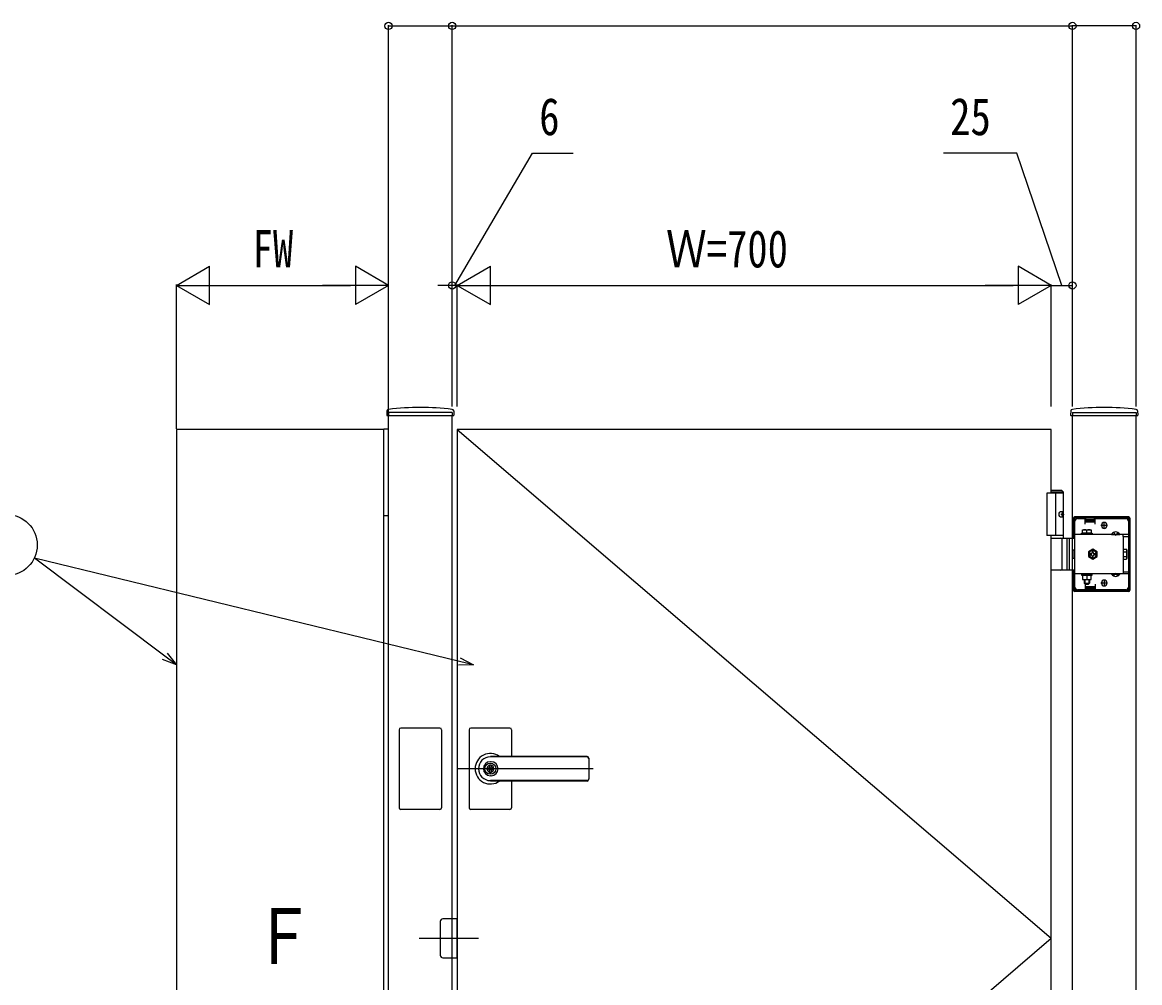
# Model space of a CAD drawing. Units: millimetres, scale not verified. Extents: x -4205 to 4205, y -2970 to 2970.
# Drawn here: x -1768 to -451, y 656 to 1789 of the extents above; entities that cross this region are included whole.
import ezdxf
from ezdxf.enums import TextEntityAlignment as Align

# ---------------------------------------------------------------- set-up
doc = ezdxf.new("R2010")
doc.units = ezdxf.units.MM
doc.header["$LTSCALE"] = 12
for name, color, linetype in [('0-2_USER1', 3, 'Continuous'), ('0-3_YKK_A1', 4, 'Continuous'), ('0-4_YKK_D', 6, 'Continuous')]:
    doc.layers.add(name, color=color, linetype=linetype)
doc.styles.add('ＭＳ ゴシック', font='')
doc.styles.get('ＭＳ ゴシック').set_extended_font_data('MS Gothic')

msp = doc.modelspace()

# ---------------------------------------------------------------- linework, layer by layer
at = {"layer": '0-3_YKK_A1'}
for p, q in [((-1338.32, 1330.4), (-1338.58, 1325.53)), ((-1259.64, 1330.4), (-1259.38, 1325.53)), ((-532.32, 1330.4), (-532.58, 1325.53)), ((-453.64, 1330.4), (-453.38, 1325.53)), ((-1338.08, 1325), (-1259.88, 1325)), ((-1336.48, 28.5), (-1336.48, 1325)), ((-1261.48, 1328.5), (-1261.48, 1325)), ((-1261.48, 28.5), (-1261.48, 1325)), ((-532.08, 1325), (-453.88, 1325)), ((-530.48, 1328.5), (-530.48, 1325)), ((-530.48, 28.5), (-530.48, 1325)), ((-455.48, 28.5), (-455.48, 1325)), ((-1341.98, 1308.5), (-1586.48, 1308.5)), ((-1341.98, 108), (-1341.98, 1309)), ((-1336.48, 1309), (-1341.98, 1309)), ((-1255.48, 1308.5), (-555.48, 708.5)), ((-555.48, 1233.5), (-555.48, 1308.5)), ((-542.98, 1236.5), (-555.48, 1236.5)), ((-540.98, 1234.5), (-555.48, 1234.5)), ((-550.48, 1233.5), (-550.48, 1183.5)), ((-542.98, 1236.5), (-540.98, 1234.5)), ((-540.98, 1180.5), (-540.98, 1234.5)), ((-1341.98, 1207), (-1336.48, 1207)), ((-543.29, 1208.92), (-542.7, 1208.92)), ((-543.29, 1208.08), (-542.7, 1208.08)), ((-542.28, 1210.6), (-541.68, 1210.6)), ((-542.28, 1206.4), (-541.68, 1206.4)), ((-529.48, 1180.5), (-529.48, 1203.5)), ((-527.98, 1180.5), (-527.98, 1203.5)), ((-464.48, 1205.5), (-527.48, 1205.5)), ((-464.48, 1204), (-527.48, 1204)), ((-527.48, 1122.5), (-527.48, 1200.5)), ((-526.98, 1204), (-526.98, 1205.5)), ((-524.48, 1203.5), (-515.48, 1203.5)), ((-518.98, 1204), (-518.98, 1205.5)), ((-515.48, 1197), (-515.48, 1203.5)), ((-515.48, 1202.5), (-503.48, 1202.5)), ((-515.48, 1199.5), (-503.48, 1199.5)), ((-514.48, 1201), (-514.48, 1204)), ((-504.48, 1201), (-514.48, 1201)), ((-504.48, 1201), (-504.48, 1204)), ((-503.48, 1197), (-503.48, 1203.5)), ((-503.48, 1203.5), (-467.48, 1203.5)), ((-492.98, 1191.5), (-492.98, 1199.5)), ((-464.48, 1200.5), (-464.48, 1182.2)), ((-463.98, 1119.5), (-463.98, 1203.5)), ((-462.48, 1119.5), (-462.48, 1203.5)), ((-519.73, 1186.3), (-507.23, 1186.3)), ((-519.73, 1184.7), (-519.73, 1186.3)), ((-518.48, 1190.3), (-508.48, 1190.3)), ((-518.48, 1186.3), (-518.48, 1190.3)), ((-508.48, 1186.3), (-518.48, 1186.3)), ((-513.48, 1186.3), (-513.48, 1189.87)), ((-508.48, 1190.3), (-508.48, 1186.3)), ((-507.23, 1186.3), (-507.23, 1184.7)), ((-488.98, 1195.5), (-496.98, 1195.5)), ((-496.23, 1195.25), (-496.23, 1195.75)), ((-489.73, 1195.25), (-489.73, 1195.75)), ((-484.23, 1185.21), (-474.73, 1185.21)), ((-484.23, 1185.21), (-484.23, 1184.7)), ((-481.83, 1187.2), (-480.63, 1184.73)), ((-477.13, 1187.2), (-478.34, 1184.73)), ((-474.73, 1185.21), (-474.73, 1184.7)), ((-540.98, 1183.5), (-560.48, 1183.5)), ((-555.48, 233.5), (-555.48, 1183.5)), ((-555.48, 1180.5), (-530.48, 1180.5)), ((-542.67, 1144), (-542.67, 1179)), ((-536.98, 1180.5), (-536.98, 1142.5)), ((-534.48, 1180.5), (-534.48, 1142.5)), ((-530.48, 1180.5), (-527.48, 1180.5)), ((-527.98, 1182.2), (-529.48, 1182.2)), ((-464.48, 1184.7), (-527.48, 1184.7)), ((-507.23, 1184.7), (-519.73, 1184.7)), ((-484.23, 1184.7), (-474.73, 1184.7)), ((-480.63, 1184.73), (-479.48, 1184.12)), ((-478.34, 1184.73), (-479.48, 1184.12)), ((-470.48, 1182.2), (-470.48, 1184.7)), ((-470.48, 1182.2), (-464.48, 1182.2)), ((-470.48, 1182.2), (-470.48, 1140.8)), ((-506.48, 1167.27), (-511.48, 1164.39)), ((-511.48, 1164.39), (-511.48, 1158.61)), ((-509.63, 1160.9), (-508.39, 1160.9)), ((-507.08, 1164.65), (-507.08, 1163.41)), ((-505.88, 1164.65), (-507.08, 1164.65)), ((-507.08, 1159.59), (-507.08, 1158.35)), ((-501.48, 1164.39), (-506.48, 1167.27)), ((-505.88, 1163.41), (-505.88, 1164.65)), ((-503.33, 1162.1), (-504.57, 1162.1)), ((-504.57, 1160.9), (-503.33, 1160.9)), ((-503.33, 1160.9), (-503.33, 1162.1)), ((-501.48, 1158.61), (-501.48, 1164.39)), ((-470.18, 1165.4), (-470.48, 1165.4)), ((-470.18, 1167.27), (-466.63, 1167.27)), ((-470.18, 1155.73), (-470.18, 1167.27)), ((-470.18, 1157.6), (-470.18, 1165.4)), ((-470.18, 1164.39), (-466.63, 1164.39)), ((-466.18, 1166.5), (-466.63, 1167.27)), ((-466.18, 1166.5), (-466.18, 1156.5)), ((-511.48, 1158.61), (-506.48, 1155.73)), ((-506.48, 1155.73), (-501.48, 1158.61)), ((-470.18, 1157.6), (-470.48, 1157.6)), ((-470.18, 1158.61), (-466.63, 1158.61)), ((-470.18, 1155.73), (-466.63, 1155.73)), ((-466.18, 1156.5), (-466.63, 1155.73)), ((-530.48, 1142.5), (-555.48, 1142.5)), ((-527.48, 1142.5), (-530.48, 1142.5)), ((-529.48, 1119.5), (-529.48, 1142.5)), ((-527.98, 1140.8), (-529.48, 1140.8)), ((-527.98, 1119.5), (-527.98, 1142.5)), ((-464.48, 1138.3), (-527.48, 1138.3)), ((-507.23, 1138.3), (-519.73, 1138.3)), ((-519.73, 1138.3), (-519.73, 1136.7)), ((-519.73, 1136.7), (-507.23, 1136.7)), ((-518.48, 1136.7), (-518.48, 1131.7)), ((-508.48, 1136.7), (-518.48, 1136.7)), ((-516.68, 1138.3), (-516.68, 1136.7)), ((-513.48, 1136.7), (-513.48, 1132.13)), ((-510.28, 1138.3), (-510.28, 1136.7)), ((-508.48, 1131.7), (-508.48, 1136.7)), ((-507.23, 1136.7), (-507.23, 1138.3)), ((-484.23, 1138.3), (-474.73, 1138.3)), ((-484.23, 1137.79), (-484.23, 1138.3)), ((-484.23, 1137.79), (-474.73, 1137.79)), ((-481.83, 1135.8), (-480.63, 1138.27)), ((-480.63, 1138.27), (-479.48, 1138.88)), ((-478.34, 1138.27), (-479.48, 1138.88)), ((-477.13, 1135.8), (-478.34, 1138.27)), ((-474.73, 1137.79), (-474.73, 1138.3)), ((-470.48, 1140.8), (-470.48, 1138.3)), ((-470.48, 1140.8), (-464.48, 1140.8)), ((-464.48, 1140.8), (-464.48, 1122.5)), ((-515.48, 1119.5), (-524.48, 1119.5)), ((-518.48, 1131.7), (-508.48, 1131.7)), ((-516.48, 1131.7), (-516.48, 1127.3)), ((-516.48, 1127.3), (-510.48, 1127.3)), ((-516.48, 1127.3), (-515.48, 1126.3)), ((-515.94, 1131.7), (-515.94, 1126.76)), ((-515.48, 1126.3), (-511.48, 1126.3)), ((-515.48, 1126), (-515.48, 1119.5)), ((-515.48, 1123.5), (-503.48, 1123.5)), ((-515.48, 1120.5), (-503.48, 1120.5)), ((-514.48, 1122), (-514.48, 1119)), ((-504.48, 1122), (-514.48, 1122)), ((-510.48, 1127.3), (-511.48, 1126.3)), ((-511.02, 1131.7), (-511.02, 1126.76)), ((-510.48, 1131.7), (-510.48, 1127.3)), ((-504.48, 1122), (-504.48, 1119)), ((-503.48, 1126), (-503.48, 1119.5)), ((-467.48, 1119.5), (-503.48, 1119.5)), ((-488.98, 1127.5), (-496.98, 1127.5)), ((-496.23, 1127.75), (-496.23, 1127.25)), ((-492.98, 1131.5), (-492.98, 1123.5)), ((-489.73, 1127.75), (-489.73, 1127.25)), ((-464.48, 1119), (-527.48, 1119)), ((-464.48, 1117.5), (-527.48, 1117.5)), ((-526.98, 1117.5), (-526.98, 1119)), ((-518.98, 1117.5), (-518.98, 1119)), ((-1323.98, 954.5), (-1323.98, 862.5)), ((-1275.98, 956.5), (-1321.98, 956.5)), ((-1273.98, 954.5), (-1273.98, 862.5)), ((-1241.48, 954.5), (-1241.48, 908.5)), ((-1193.48, 956.5), (-1239.48, 956.5)), ((-1191.48, 954.5), (-1191.48, 923)), ((-1102.48, 923), (-1216.48, 923)), ((-1102.48, 922.5), (-1216.48, 922.5)), ((-1217.38, 913.05), (-1217.38, 910)), ((-1217.38, 913.05), (-1215.58, 913.05)), ((-1216.06, 909.18), (-1217.38, 910)), ((-1215.48, 916.7), (-1216.48, 916.7)), ((-1215.58, 913.05), (-1215.58, 910.45)), ((-1213.78, 909.5), (-1215.4, 910.17)), ((-1213.78, 909.5), (-1213.78, 907.5)), ((-1100.48, 921), (-1100.48, 896)), ((-1095.22, 908.5), (-1255.48, 908.5)), ((-1241.48, 908.5), (-1241.48, 862.5)), ((-1216.06, 907.82), (-1217.38, 907)), ((-1217.38, 907), (-1217.38, 903.95)), ((-1217.38, 903.95), (-1215.58, 903.95)), ((-1215.48, 900.3), (-1216.48, 900.3)), ((-1215.58, 906.55), (-1215.58, 903.95)), ((-1215.4, 906.83), (-1213.78, 907.5)), ((-1102.48, 894.5), (-1216.48, 894.5)), ((-1102.48, 894), (-1216.48, 894)), ((-1191.48, 894), (-1191.48, 862.5)), ((-1275.98, 860.5), (-1321.98, 860.5)), ((-1193.48, 860.5), (-1239.48, 860.5)), ((-1275.48, 728.5), (-1275.48, 688.5)), ((-1300.48, 708.5), (-1230.48, 708.5)), ((-1255.48, 108.5), (-555.48, 708.5)), ((-1272.48, 685.5), (-1255.48, 685.5))]:
    msp.add_line(p, q, dxfattribs=at)
for points in [[(-1261.48, 1328.5), (-1336.48, 1328.5), (-1336.48, 1325)], [(-530.48, 1328.5), (-455.48, 1328.5), (-455.48, 1325)], [(-1586.48, 1308.5), (-1586.48, 108.5), (-1341.98, 108.5)], [(-555.48, 1308.5), (-1255.48, 1308.5), (-1255.48, 108.5), (-555.48, 108.5), (-555.48, 183.5)], [(-540.98, 1233.5), (-560.48, 1233.5), (-560.48, 1183.5)], [(-542.7, 1208.92), (-542.59, 1208.94), (-542.48, 1208.98), (-542.38, 1209.06), (-542.29, 1209.17), (-542.22, 1209.29), (-542.18, 1209.44), (-542.16, 1209.6), (-542.16, 1209.76)], [(-542.16, 1207.24), (-542.16, 1207.4), (-542.18, 1207.56), (-542.22, 1207.71), (-542.29, 1207.83), (-542.38, 1207.94), (-542.48, 1208.02), (-542.59, 1208.06), (-542.7, 1208.08)], [(-541.57, 1209.76), (-541.54, 1209.6), (-541.5, 1209.44), (-541.43, 1209.29), (-541.35, 1209.17), (-541.25, 1209.06), (-541.19, 1209.01)], [(-541.19, 1207.99), (-541.25, 1207.94), (-541.35, 1207.83), (-541.43, 1207.71), (-541.5, 1207.56), (-541.54, 1207.4), (-541.57, 1207.24)], [(-527.48, 1156.4), (-529.48, 1156.4), (-529.48, 1166.6), (-527.48, 1166.6)], [(-508.39, 1162.1), (-509.63, 1162.1), (-509.63, 1160.9)], [(-507.08, 1158.35), (-505.88, 1158.35), (-505.88, 1159.59)], [(-1255.48, 685.5), (-1255.48, 731.5), (-1272.48, 731.5)]]:
    msp.add_lwpolyline(points, dxfattribs=at)
msp.add_circle((-1216.48, 908.5), 6.6, dxfattribs=at)
for centre, radius, start, end in [((-1336.33, 1330.3), 2, 96.74435, 177), ((-1298.98, 1014.5), 320, 83.25565, 96.74435), ((-1261.63, 1330.3), 2, 3, 83.25565), ((-530.33, 1330.3), 2, 96.74435, 177), ((-492.98, 1014.5), 320, 83.25565, 96.74435), ((-455.63, 1330.3), 2, 3, 83.25565), ((-1338.08, 1325.5), 0.5, 177, 270), ((-1259.88, 1325.5), 0.5, 270, 3), ((-532.08, 1325.5), 0.5, 177, 270), ((-453.88, 1325.5), 0.5, 270, 3), ((-527.48, 1203.5), 2, 90, 180), ((-527.48, 1203.5), 0.5, 90, 180), ((-524.48, 1200.5), 3, 90, 180), ((-492.98, 1195.75), 3.25, 0, 180), ((-467.48, 1200.5), 3, 0, 90), ((-464.48, 1203.5), 2, 0, 90), ((-464.48, 1203.5), 0.5, 0, 90), ((-515.98, 1182.87), 7.43, 70.34714, 109.65286), ((-510.98, 1182.87), 7.43, 70.34714, 109.65286), ((-492.98, 1195.25), 3.25, 180, 0), ((-479.48, 1181.93), 5.77, 34.65097, 145.34903), ((-544.17, 1179), 1.5, 0, 90), ((-506.48, 1161.5), 5, 76.88299, 190.15922), ((-506.48, 1161.5), 5, 190.15922, 76.88299), ((-506.48, 1161.5), 4.3, 83.27178, 183.77043), ((-506.48, 1161.5), 4.3, 183.77043, 83.27178), ((-508.39, 1163.41), 1.31, 270, 0), ((-508.39, 1159.59), 1.31, 0, 90), ((-504.57, 1163.41), 1.31, 180, 270), ((-504.57, 1159.59), 1.31, 90, 180), ((-468.74, 1165.83), 2.56, 325.61575, 34.38425), ((-475.73, 1161.5), 9.55, 342.41205, 17.58795), ((-468.74, 1157.17), 2.56, 325.61575, 34.38425), ((-544.17, 1144), 1.5, 270, 0), ((-479.48, 1141.07), 5.77, 214.65097, 325.34903), ((-527.48, 1119.5), 2, 180, 270), ((-527.48, 1119.5), 0.5, 180, 270), ((-524.48, 1122.5), 3, 180, 270), ((-515.98, 1139.13), 7.43, 250.34714, 289.65286), ((-510.98, 1139.13), 7.43, 250.34714, 289.65286), ((-492.98, 1127.75), 3.25, 0, 180), ((-492.98, 1127.25), 3.25, 180, 0), ((-467.48, 1122.5), 3, 270, 0), ((-464.48, 1119.5), 0.5, 270, 0), ((-464.48, 1119.5), 2, 270, 0), ((-1321.98, 954.5), 2, 90, 180), ((-1275.98, 954.5), 2, 0, 90), ((-1239.48, 954.5), 2, 90, 180), ((-1193.48, 954.5), 2, 0, 90), ((-1216.48, 908.5), 18, 53.66394, 180.00366), ((-1216.48, 908.5), 14, 90, 270), ((-1102.48, 921), 2, 0, 90), ((-1102.48, 920.5), 2, 0, 90), ((-1216.48, 908.5), 8.2, 90, 270), ((-1216.48, 908.5), 4, 103.00288, 256.99712), ((-1216.48, 908.5), 2, 116.74368, 243.25632), ((-1216.48, 908.5), 0.8, 301.82132, 58.17868), ((-1216.48, 908.5), 4, 283.00288, 76.99712), ((-1215.28, 910.45), 0.3, 180, 247.38014), ((-1215.48, 908.5), 8.2, 270, 90), ((-1216.48, 908.5), 18, 180.00366, 306.33606), ((-1215.28, 906.55), 0.3, 112.61986, 180), ((-1102.48, 896.5), 2, 270, 0), ((-1102.48, 896), 2, 270, 0), ((-1321.98, 862.5), 2, 180, 270), ((-1275.98, 862.5), 2, 270, 0), ((-1239.48, 862.5), 2, 180, 270), ((-1193.48, 862.5), 2, 270, 0), ((-1272.48, 728.5), 3, 90, 180), ((-1272.48, 688.5), 3, 180, 270)]:
    msp.add_arc(centre, radius, start, end, dxfattribs=at)
msp.add_ellipse((-543.64, 1208.5), major_axis=(0, -3.5), ratio=0.707107, dxfattribs=at)
for centre, start_param, end_param in [((-549.65, 1208.5), 4.6657054, 4.7590726), ((-548.46, 1208.5), 4.8528504, 4.9478932), ((-548.46, 1208.5), 4.4768847, 4.5719276), ((-547.87, 1208.5), 4.8528504, 4.9478932), ((-547.87, 1208.5), 4.4768847, 4.5719276)]:
    msp.add_ellipse(centre, major_axis=(0, 9), ratio=0.707107, start_param=start_param, end_param=end_param, dxfattribs=at)
at = {"layer": '0-4_YKK_D'}
for p, q in [((-1336.48, 1335.62), (-1336.48, 1785.5)), ((-1336.48, 1784.5), (-1261.48, 1784.5)), ((-1261.48, 1335.62), (-1261.48, 1785.5)), ((-1261.48, 1335.62), (-1261.48, 1785.5)), ((-1261.48, 1784.5), (-530.48, 1784.5)), ((-530.48, 1335.62), (-530.48, 1785.5)), ((-530.48, 1335.62), (-530.48, 1785.5)), ((-455.48, 1784.5), (-530.48, 1784.5)), ((-455.48, 1335.62), (-455.48, 1785.5)), ((-1586.48, 1478.5), (-1547.51, 1501)), ((-1547.51, 1456), (-1547.51, 1501)), ((-1336.48, 1478.5), (-1375.45, 1501)), ((-1375.45, 1501), (-1375.45, 1456)), ((-1255.48, 1478.5), (-1216.51, 1501)), ((-1216.51, 1456), (-1216.51, 1501)), ((-555.48, 1478.5), (-594.45, 1501)), ((-594.45, 1501), (-594.45, 1456)), ((-1586.48, 1309.5), (-1586.48, 1479.5)), ((-1586.48, 1478.5), (-1547.51, 1456)), ((-1586.48, 1478.5), (-1508.54, 1478.5)), ((-1541.48, 1478.5), (-1381.48, 1478.5)), ((-1336.48, 1478.5), (-1414.42, 1478.5)), ((-1336.48, 1478.5), (-1375.45, 1456)), ((-1336.48, 1309.5), (-1336.48, 1479.5)), ((-1261.48, 1478.5), (-1278.48, 1478.5)), ((-1261.48, 1335.62), (-1261.48, 1479.5)), ((-1255.48, 1478.5), (-1261.48, 1478.5)), ((-1255.48, 1478.5), (-1261.48, 1478.5)), ((-1255.48, 1335.62), (-1255.48, 1479.5)), ((-1255.48, 1335.62), (-1255.48, 1479.5)), ((-1255.48, 1478.5), (-1238.48, 1478.5)), ((-1255.48, 1478.5), (-1216.51, 1456)), ((-1255.48, 1478.5), (-1177.54, 1478.5)), ((-1210.48, 1478.5), (-600.48, 1478.5)), ((-555.48, 1478.5), (-633.42, 1478.5)), ((-555.48, 1478.5), (-594.45, 1456)), ((-555.48, 1335.62), (-555.48, 1479.5)), ((-555.48, 1335.62), (-555.48, 1479.5)), ((-555.48, 1478.5), (-530.48, 1478.5)), ((-530.48, 1335.62), (-530.48, 1479.5))]:
    msp.add_line(p, q, dxfattribs=at)
for points in [[(-1258.48, 1478.5), (-1166.89, 1634.5), (-1118.89, 1634.5)], [(-542.98, 1478.5), (-596.17, 1634.5), (-682.57, 1634.5)], [(-1586.48, 1030.88), (-1600.06, 1041.11), (-1753.9, 1156.98)], [(-1236.48, 1030.88), (-1253, 1034.91), (-1753.9, 1156.98)], [(-1597.32, 1044.75), (-1586.48, 1030.88), (-1602.8, 1037.47)], [(-1251.92, 1039.34), (-1236.48, 1030.88), (-1254.08, 1030.48)]]:
    msp.add_lwpolyline(points, dxfattribs=at)
for centre, radius in [((-1336.48, 1784.5), 4.25), ((-1261.48, 1784.5), 4.25), ((-1261.48, 1784.5), 4.25), ((-530.48, 1784.5), 4.25), ((-530.48, 1784.5), 4.25), ((-455.48, 1784.5), 4.25), ((-1261.48, 1478.5), 4.25), ((-530.48, 1478.5), 4.25), ((-1786.48, 1172.3), 36)]:
    msp.add_circle(centre, radius, dxfattribs=at)

# ---------------------------------------------------------------- texts
at = {"layer": '0-2_USER1', "style": 'ＭＳ ゴシック', "width": 0.8}
msp.add_text('Ｆ', height=65.98, dxfattribs=at).set_placement((-1496.08, 658.5), align=Align.BOTTOM_LEFT)
at = {"layer": '0-4_YKK_D', "style": 'ＭＳ ゴシック', "width": 0.8}
for s, p in [('6', (-1158.89, 1642.5)), ('25', (-674.57, 1642.5)), ('FW', (-1496.68, 1486.5)), ('Ｗ=700', (-1009.48, 1486.5))]:
    msp.add_text(s, height=43.99, dxfattribs=at).set_placement(p, align=Align.BOTTOM_LEFT)

doc.saveas('drawing.dxf')
